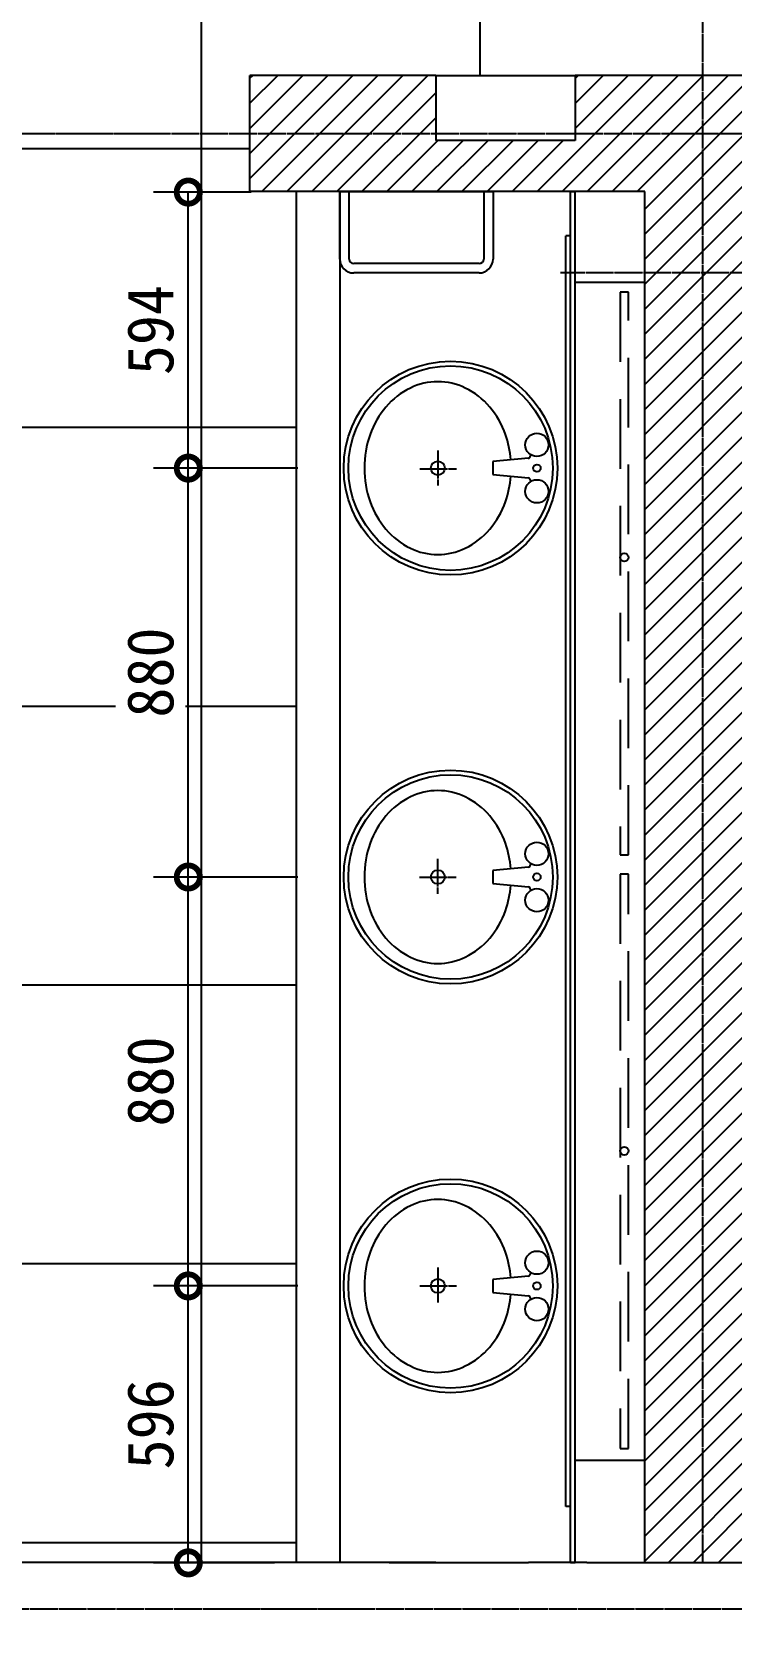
# Model space of a CAD drawing. Header units: inches. Extents: x -1249499 to 290957, y -589671 to 1013543.
# Drawn here: x -1096708 to -1095201, y 246280 to 249744 of the extents above; entities that cross this region are included whole.
import ezdxf

# ---------------------------------------------------------------- set-up
doc = ezdxf.new("R2010")
doc.units = ezdxf.units.IN
doc.header["$MEASUREMENT"] = 0
doc.linetypes.add('CEN', pattern=[62, 60, -1, 0, -1])
doc.linetypes.add('HID2', pattern=[1.15, 0.75, -0.4])
for name, color, linetype in [('5', 5, 'Continuous'), ('CEN', 1, 'CEN'), ('FIX', 6, 'Continuous'), ('H', 8, 'Continuous'), ('LIGHT', 1, 'Continuous'), ('OUT', 3, 'Continuous')]:
    doc.layers.add(name, color=color, linetype=linetype)
doc.styles.get("Standard").update_dxf_attribs({"font": 'DotumChe.ttf'})
doc.dimstyles.new('STANDARD-600', dxfattribs={"dimtxt": 1000, "dimasz": 400, "dimexe": 800, "dimexo": 800, "dimgap": 400, "dimtad": 1, "dimdec": 0, "dimzin": 0, "dimdsep": 46, "dimlunit": 6, "dimtxsty": 'Standard', "dimsah": 1, "dimcen": 0.135, "dimclrd": 256, "dimclre": 256, "dimclrt": 4, "dimadec": 0, "dimazin": 0, "dimtfac": 1, "dimtdec": 0, "dimtofl": 0, "dimtmove": 2, "dimatfit": 3, "dimfxl": 1, "dimtolj": 1, "dimtzin": 0, "dimarcsym": 0})

# ---------------------------------------------------------------- blocks, each defined once
blk = doc.blocks.new('_DOTSMALL')
at = {"color": 0, "linetype": 'ByBlock', "const_width": 0.5}
blk.add_lwpolyline([(-0.0625, 0, 1), (0.0625, 0, 1)], format="xyb", close=True, dxfattribs=at)
blk = doc.blocks.new('*D324')
at = {"layer": 'DEFPOINTS', "color": 0, "transparency": 16777216}
for p in [(-1096371.8, 248806.2), (-1095886.2, 248806.2), (-1095886.2, 247926.2)]:
    blk.add_point(p, dxfattribs=at)
at = {"layer": 'H', "color": 0, "lineweight": -2, "transparency": 16777216}
for p, q in [((-1096136.2, 248806.2), (-1096446.8, 248806.2)), ((-1096371.8, 247926.2), (-1096371.8, 248806.2)), ((-1096136.2, 247926.2), (-1096446.8, 247926.2))]:
    blk.add_line(p, q, dxfattribs=at)
at = {"layer": 'H', "color": 0, "lineweight": -2, "transparency": 16777216, "xscale": 100, "yscale": 100, "zscale": 100}
for p, rotation in [((-1096371.8, 248806.2), 90), ((-1096371.8, 247926.2), 270)]:
    blk.add_blockref('_DOTSMALL', p, dxfattribs=dict(at, rotation=rotation))
at = {"layer": 'H', "color": 4, "transparency": 16777216, "insert": (-1096453.1, 248366.2), "char_height": 100, "attachment_point": 5, "rotation": 90}
blk.add_mtext('\\A1;880', dxfattribs=at)
blk = doc.blocks.new('*D326')
at = {"layer": 'DEFPOINTS', "color": 0, "transparency": 16777216}
for p in [(-1096371.8, 247046.2), (-1095886.2, 247046.2), (-1095936.2, 246450.2)]:
    blk.add_point(p, dxfattribs=at)
at = {"layer": 'H', "color": 0, "lineweight": -2, "transparency": 16777216}
for p, q in [((-1096136.2, 247046.2), (-1096446.8, 247046.2)), ((-1096371.8, 246450.2), (-1096371.8, 247046.2)), ((-1096186.2, 246450.2), (-1096446.8, 246450.2))]:
    blk.add_line(p, q, dxfattribs=at)
at = {"layer": 'H', "color": 0, "lineweight": -2, "transparency": 16777216, "xscale": 100, "yscale": 100, "zscale": 100}
for p, rotation in [((-1096371.8, 247046.2), 90), ((-1096371.8, 246450.2), 270)]:
    blk.add_blockref('_DOTSMALL', p, dxfattribs=dict(at, rotation=rotation))
at = {"layer": 'H', "color": 4, "transparency": 16777216, "insert": (-1096453.1, 246748.2), "char_height": 100, "attachment_point": 5, "rotation": 90}
blk.add_mtext('\\A1;596', dxfattribs=at)
blk = doc.blocks.new('*D327')
at = {"layer": 'DEFPOINTS', "color": 0, "transparency": 16777216}
for p in [(-1096371.8, 247926.2), (-1095886.2, 247926.2), (-1095886.2, 247046.2)]:
    blk.add_point(p, dxfattribs=at)
at = {"layer": 'H', "color": 0, "lineweight": -2, "transparency": 16777216}
for p, q in [((-1096136.2, 247926.2), (-1096446.8, 247926.2)), ((-1096371.8, 247046.2), (-1096371.8, 247926.2)), ((-1096136.2, 247046.2), (-1096446.8, 247046.2))]:
    blk.add_line(p, q, dxfattribs=at)
at = {"layer": 'H', "color": 0, "lineweight": -2, "transparency": 16777216, "xscale": 100, "yscale": 100, "zscale": 100}
for p, rotation in [((-1096371.8, 247926.2), 90), ((-1096371.8, 247046.2), 270)]:
    blk.add_blockref('_DOTSMALL', p, dxfattribs=dict(at, rotation=rotation))
at = {"layer": 'H', "color": 4, "transparency": 16777216, "insert": (-1096453.1, 247486.2), "char_height": 100, "attachment_point": 5, "rotation": 90}
blk.add_mtext('\\A1;880', dxfattribs=at)
blk = doc.blocks.new('*D331')
at = {"layer": 'DEFPOINTS', "color": 0, "transparency": 16777216}
for p in [(-1096371.8, 249400.2), (-1095986.2, 249400.2), (-1095886.2, 248806.2)]:
    blk.add_point(p, dxfattribs=at)
at = {"layer": 'H', "color": 0, "lineweight": -2, "transparency": 16777216}
for p, q in [((-1096236.2, 249400.2), (-1096446.8, 249400.2)), ((-1096371.8, 248806.2), (-1096371.8, 249400.2)), ((-1096136.2, 248806.2), (-1096446.8, 248806.2))]:
    blk.add_line(p, q, dxfattribs=at)
at = {"layer": 'H', "color": 0, "lineweight": -2, "transparency": 16777216, "xscale": 100, "yscale": 100, "zscale": 100}
for p, rotation in [((-1096371.8, 249400.2), 90), ((-1096371.8, 248806.2), 270)]:
    blk.add_blockref('_DOTSMALL', p, dxfattribs=dict(at, rotation=rotation))
at = {"layer": 'H', "color": 4, "transparency": 16777216, "insert": (-1096453.1, 249103.2), "char_height": 100, "attachment_point": 5, "rotation": 90}
blk.add_mtext('\\A1;594', dxfattribs=at)

msp = doc.modelspace()

# ---------------------------------------------------------------- hatches: boundary and pattern name
at = {"layer": 'H'}
h = msp.add_hatch(dxfattribs=at)
h.set_pattern_fill('ANSI31', color=256, scale=12, style=0)
h.set_pattern_definition([(45, (-1294520.528, 90643.27), (-26.9407684, 26.9407684), [])])
h.paths.add_polyline_path([(-1095264, 250951.2), (-1095264, 250851.2), (-1093920.6, 250851.2), (-1093920.6, 250951.2)])
h.paths.add_polyline_path([(-1095264, 250851.2), (-1095264, 250951.2), (-1095464, 250951.2), (-1095464, 250851.2)])
h.paths.add_polyline_path([(-1095264, 250951.2), (-1095264, 251051.2), (-1095464, 251051.2), (-1095464, 250951.2)])
h.paths.add_polyline_path([(-1093920.6, 250951.2), (-1093920.6, 251051.2), (-1095264, 251051.2), (-1095264, 250951.2)])
h.paths.add_polyline_path([(-1091937.9, 250851.2), (-1091937.9, 250951.2), (-1093920.6, 250951.2), (-1093920.6, 250851.2), (-1093695.3, 250851.2)])
h.paths.add_polyline_path([(-1091937.9, 250951.2), (-1091937.9, 251051.2), (-1093920.6, 251051.2), (-1093920.6, 250951.2)])
h.paths.add_polyline_path([(-1089889, 250951.2), (-1089889, 251051.2), (-1091764, 251051.2), (-1091937.9, 251051.2), (-1091937.9, 250951.2)])
h.paths.add_polyline_path([(-1091937.9, 250951.2), (-1091937.9, 250851.2), (-1089889, 250851.2), (-1089889, 250951.2)])
h.paths.add_polyline_path([(-1089889, 250951.2), (-1089889, 250851.2), (-1088589, 250851.2), (-1088589, 250951.2)])
h.paths.add_polyline_path([(-1088589, 250951.2), (-1088589, 251051.2), (-1089889, 251051.2), (-1089889, 250951.2)])
h.paths.add_polyline_path([(-1088589, 251051.2), (-1088589, 250951.2), (-1088022.4, 250951.2, -0.193855), (-1087953.1, 250979.1), (-1087864, 250979.1), (-1087864, 251051.2)])
h.paths.add_polyline_path([(-1088053.1, 250851.2), (-1088053.1, 250879.1, -0.20398), (-1088022.4, 250951.2), (-1088589, 250951.2), (-1088589, 250851.2)])
h.paths.add_polyline_path([(-1088022.4, 250951.2, 0.20398), (-1088053.1, 250879.1), (-1088053.1, 250851.2), (-1087864, 250851.2), (-1087864, 250951.2)])
h.paths.add_polyline_path([(-1087164, 250851.2), (-1087264, 250851.2), (-1087264, 249980.2), (-1087196.2, 249980.2, 0.082311), (-1087164, 249985.5)])
h.paths.add_polyline_path([(-1087164, 249985.5, 0.32096), (-1087096.2, 250080.2), (-1087096.2, 250851.2), (-1087164, 250851.2)], flags=16)
h.paths.add_polyline_path([(-1087064, 250851.2), (-1087096.2, 250851.2), (-1087096.2, 250080.2, -0.32096), (-1087164, 249985.5), (-1087164, 249694.3), (-1087064, 249694.3)])
h.paths.add_polyline_path([(-1087264, 249694.3), (-1087164, 249694.3), (-1087164, 249985.5, -0.082311), (-1087196.2, 249980.2), (-1087264, 249980.2)])
h.paths.add_polyline_path([(-1087264, 249051.2), (-1087164, 249051.2), (-1087164, 249694.3), (-1087264, 249694.3)])
h.paths.add_polyline_path([(-1087164, 249051.2), (-1087064, 249051.2), (-1087064, 249694.3), (-1087164, 249694.3)])
h.paths.add_polyline_path([(-1087164, 246351.2), (-1087064, 246351.2), (-1087064, 247851.2), (-1087164, 247851.2)])
h.paths.add_polyline_path([(-1087164, 247851.2), (-1087264, 247851.2), (-1087264, 246451.2), (-1088589, 246451.2), (-1088589, 246351.2), (-1087164, 246351.2)])
h.paths.add_polyline_path([(-1088589, 246351.2), (-1088589, 246251.2), (-1087164, 246251.2), (-1087164, 246351.2)])
h.paths.add_polyline_path([(-1087064, 246251.2), (-1087064, 246351.2), (-1087164, 246351.2), (-1087164, 246251.2)])
h.paths.add_polyline_path([(-1089040.2, 246351.2), (-1089040.2, 246251.2), (-1088589, 246251.2), (-1088589, 246351.2)])
h.paths.add_polyline_path([(-1089040.2, 246451.2), (-1089040.2, 246351.2), (-1088589, 246351.2), (-1088589, 246451.2)])
h.paths.add_polyline_path([(-1089040.2, 246351.2), (-1089040.2, 246451.2), (-1089207.6, 246451.2), (-1090389, 246451.2), (-1090389, 246351.2)])
h.paths.add_polyline_path([(-1089040.2, 246251.2), (-1089040.2, 246351.2), (-1090389, 246351.2), (-1090389, 246251.2)])
h.paths.add_polyline_path([(-1095164, 246351.2), (-1095164, 244551.2), (-1095064, 244551.2), (-1095064, 246251.2), (-1090389, 246251.2), (-1090389, 246351.2)])
h.paths.add_polyline_path([(-1095164, 246451.2), (-1095164, 246351.2), (-1090389, 246351.2), (-1090389, 246451.2)])
h.paths.add_polyline_path([(-1095064, 244451.2), (-1095064, 244551.2), (-1095164, 244551.2), (-1095164, 244451.2)])
h.paths.add_polyline_path([(-1095139, 249226.2), (-1095264, 249226.2), (-1095264, 246451.2), (-1095139, 246451.2)])
h.paths.add_polyline_path([(-1095264, 249226.2), (-1095389, 249226.2), (-1095389, 246451.2), (-1095264, 246451.2)])
h.paths.add_polyline_path([(-1095139, 249526.2), (-1095264, 249526.2), (-1095264, 249226.2), (-1095139, 249226.2)])
h.paths.add_polyline_path([(-1095264, 249526.2), (-1095539, 249526.2), (-1095539, 249511.2), (-1095839, 249511.2), (-1095839, 249526.2), (-1096239, 249526.2), (-1096239, 249401.2), (-1096039, 249401.2), (-1095715.7, 249401.2), (-1095389, 249401.2), (-1095389, 249226.2), (-1095264, 249226.2)])
h.paths.add_polyline_path([(-1095264, 249526.2), (-1095264, 249651.2), (-1095539, 249651.2), (-1095539, 249526.2)])
h.paths.add_polyline_path([(-1095139, 249651.2), (-1095264, 249651.2), (-1095264, 249526.2), (-1095139, 249526.2)])
h.paths.add_polyline_path([(-1095839, 249526.2), (-1095839, 249651.2), (-1096239, 249651.2), (-1096239, 249526.2)])
h.paths.add_polyline_path([(-1093920.6, 249226.2), (-1093920.6, 249351.2), (-1095139, 249351.2), (-1095139, 249226.2)])
h.paths.add_polyline_path([(-1093920.6, 249101.2), (-1093920.6, 249226.2), (-1095139, 249226.2), (-1095139, 249101.2)])
h.paths.add_polyline_path([(-1093550.4, 249101.2), (-1093552.2, 249104.8), (-1093482.2, 249104.8), (-1093484, 249101.2), (-1093189, 249101.2), (-1093189, 248351.2), (-1093064, 248351.2), (-1093064, 249226.2), (-1093920.6, 249226.2), (-1093920.6, 249101.2)])
h.paths.add_polyline_path([(-1093920.6, 249351.2), (-1093920.6, 249226.2), (-1093064, 249226.2), (-1093064, 249351.2)])
h.paths.add_polyline_path([(-1093064, 249351.2), (-1093064, 249226.2), (-1092939, 249226.2), (-1092939, 249351.2)])
h.paths.add_polyline_path([(-1093064, 248476.2), (-1091937.9, 248476.2), (-1091937.9, 248601.2), (-1092031, 248601.2), (-1092939, 248601.2), (-1092939, 248851.2), (-1092939, 249226.2), (-1093064, 249226.2)])
h.paths.add_polyline_path([(-1091937.9, 248351.2), (-1091937.9, 248476.2), (-1093064, 248476.2), (-1093064, 248351.2)])
h.paths.add_polyline_path([(-1090389, 248351.2), (-1090389, 248476.2), (-1091937.9, 248476.2), (-1091937.9, 248351.2)])
h.paths.add_polyline_path([(-1090389, 248476.2), (-1090389, 248601.2), (-1091937.9, 248601.2), (-1091937.9, 248476.2)])
h.paths.add_polyline_path([(-1089040.2, 248476.2), (-1089040.2, 248601.2), (-1089764, 248601.2), (-1089764, 249651.2), (-1090014, 249651.2), (-1090014, 248601.2), (-1090214, 248601.2), (-1090389, 248601.2), (-1090389, 248476.2)])
h.paths.add_polyline_path([(-1089040.2, 248476.2), (-1089040.2, 248351.2), (-1088714, 248351.2), (-1088714, 248151.2), (-1088714, 247951.2), (-1088589, 247951.2), (-1088589, 248476.2)])
h.paths.add_polyline_path([(-1090389, 248476.2), (-1090389, 248351.2), (-1089040.2, 248351.2), (-1089040.2, 248476.2)])
h.paths.add_polyline_path([(-1088589, 248476.2), (-1088589, 249651.2), (-1088714, 249651.2), (-1088714, 248601.2), (-1089040.2, 248601.2), (-1089040.2, 248476.2)])
h.paths.add_polyline_path([(-1088464, 249651.2), (-1088589, 249651.2), (-1088589, 248476.2), (-1088464, 248476.2)])
h.paths.add_polyline_path([(-1088464, 248476.2), (-1088589, 248476.2), (-1088589, 247951.2), (-1088574, 247951.2), (-1088574, 247651.2), (-1088589, 247651.2), (-1088589, 247551.2), (-1088464, 247551.2)])
h.paths.add_polyline_path([(-1088589, 247551.2), (-1088589, 247651.2), (-1088714, 247651.2), (-1088714, 247551.2)])
h.paths.add_polyline_path([(-1090264, 248351.2), (-1090389, 248351.2), (-1090389, 247551.2), (-1090264, 247551.2), (-1090264, 247651.2)])
h.paths.add_polyline_path([(-1090389, 248351.2), (-1090514, 248351.2), (-1090514, 247551.2), (-1090389, 247551.2)])

# ---------------------------------------------------------------- linework, layer by layer
at = {"layer": '5', "color": 5}
for p, q in [((-1095549, 246451.2), (-1095549, 249401.2)), ((-1095549, 249401.2), (-1095539, 249401.2)), ((-1095539, 246451.2), (-1095539, 249401.2)), ((-1095559, 246571.2), (-1095559, 249306.2)), ((-1095549, 249306.2), (-1095559, 249306.2)), ((-1095549, 246571.2), (-1095559, 246571.2)), ((-1095549, 246451.2), (-1095539, 246451.2))]:
    msp.add_line(p, q, dxfattribs=at)
at = {"layer": 'CEN'}
for p, q in [((-1095264, 246451.2), (-1095264, 252157.1)), ((-1099637.5, 249526.2), (-1094921.2, 249526.2)), ((-1092785.8, 249226.2), (-1095570.5, 249226.2)), ((-1095834.6, 248843.9), (-1095834.6, 248768.6)), ((-1095873.4, 248804.5), (-1095794.6, 248804.5)), ((-1095835.1, 247965.6), (-1095835.1, 247890.3)), ((-1095874, 247926.2), (-1095795.1, 247926.2)), ((-1095834.6, 247085.6), (-1095834.6, 247010.3)), ((-1095873.4, 247046.2), (-1095794.6, 247046.2)), ((-1099631.5, 246351.2), (-1086188.9, 246351.2))]:
    msp.add_line(p, q, dxfattribs=at)
at = {"layer": 'FIX', "color": 6}
for p, q in [((-1095839, 249651.2), (-1095539, 249651.2)), ((-1096139, 246451.2), (-1096139, 249401.2)), ((-1096045.7, 249401.2), (-1095715.7, 249401.2)), ((-1096045.7, 249256.2), (-1096045.7, 249401.2)), ((-1095715.7, 249401.2), (-1095715.7, 249256.2)), ((-1095745.7, 249226.2), (-1096015.7, 249226.2)), ((-1095639.6, 248827.4), (-1095716.1, 248820.2)), ((-1095635.1, 248835.5), (-1095635.1, 248832.4)), ((-1095716.1, 248820.2), (-1095716.1, 248792.2)), ((-1095716.1, 248792.2), (-1095639.6, 248785)), ((-1095635.1, 248780), (-1095635.1, 248776.9)), ((-1095639.6, 247947.4), (-1095716.1, 247940.2)), ((-1095716.1, 247940.2), (-1095716.1, 247912.2)), ((-1095635.1, 247955.5), (-1095635.1, 247952.4)), ((-1095716.1, 247912.2), (-1095639.6, 247905)), ((-1095635.1, 247900), (-1095635.1, 247896.9)), ((-1095639.6, 247067.4), (-1095716.1, 247060.2)), ((-1095716.1, 247060.2), (-1095716.1, 247032.2)), ((-1095635.1, 247075.5), (-1095635.1, 247072.4)), ((-1095716.1, 247032.2), (-1095639.6, 247025)), ((-1095635.1, 247020), (-1095635.1, 247016.9))]:
    msp.add_line(p, q, dxfattribs=at)
for points in [[(-1095677.3, 248823.9, 0.064435), (-1095689, 248878.7, 0.091719), (-1095722.8, 248937.7, 0.103599), (-1095775.4, 248978.6, 0.113912), (-1095834.6, 248992.2, 0.113912), (-1095893.7, 248978.6, 0.103599), (-1095946.3, 248937.7, 0.091719), (-1095980.2, 248878.7, 0.084785), (-1095992.6, 248806.2, 0.084785), (-1095980.2, 248733.7, 0.091719), (-1095946.3, 248674.7, 0.103599), (-1095893.7, 248633.9, 0.113912), (-1095834.6, 248620.2, 0.113912), (-1095775.4, 248633.9, 0.103599), (-1095722.8, 248674.7, 0.091719), (-1095689, 248733.7, 0.064435), (-1095677.3, 248788.6)], [(-1095677.3, 247943.9, 0.064435), (-1095689, 247998.7, 0.091719), (-1095722.8, 248057.7, 0.103599), (-1095775.4, 248098.6, 0.113912), (-1095834.6, 248112.2, 0.113912), (-1095893.7, 248098.6, 0.103599), (-1095946.3, 248057.7, 0.091719), (-1095980.2, 247998.7, 0.084785), (-1095992.6, 247926.2, 0.084785), (-1095980.2, 247853.7, 0.091719), (-1095946.3, 247794.7, 0.103599), (-1095893.7, 247753.9, 0.113912), (-1095834.6, 247740.2, 0.113912), (-1095775.4, 247753.9, 0.103599), (-1095722.8, 247794.7, 0.091719), (-1095689, 247853.7, 0.064435), (-1095677.3, 247908.6)], [(-1095677.3, 247063.9, 0.064435), (-1095689, 247118.7, 0.091719), (-1095722.8, 247177.7, 0.103599), (-1095775.4, 247218.6, 0.113912), (-1095834.6, 247232.2, 0.113912), (-1095893.7, 247218.6, 0.103599), (-1095946.3, 247177.7, 0.091719), (-1095980.2, 247118.7, 0.084785), (-1095992.6, 247046.2, 0.084785), (-1095980.2, 246973.7, 0.091719), (-1095946.3, 246914.7, 0.103599), (-1095893.7, 246873.9, 0.113912), (-1095834.6, 246860.2, 0.113912), (-1095775.4, 246873.9, 0.103599), (-1095722.8, 246914.7, 0.091719), (-1095689, 246973.7, 0.064435), (-1095677.3, 247028.6)]]:
    msp.add_lwpolyline(points, format="xyb", dxfattribs=at)
for centre, radius in [((-1095807.1, 248806.2), 230), ((-1095807.1, 248806.2), 220), ((-1095621.1, 248856.2), 25), ((-1095834.6, 248806.2), 15), ((-1095621.1, 248806.2), 8), ((-1095621.1, 248756.2), 25), ((-1095807.1, 247926.2), 230), ((-1095807.1, 247926.2), 220), ((-1095621.1, 247976.2), 25), ((-1095834.6, 247926.2), 15), ((-1095621.1, 247926.2), 8), ((-1095621.1, 247876.2), 25), ((-1095807.1, 247046.2), 230), ((-1095807.1, 247046.2), 220), ((-1095621.1, 247096.2), 25), ((-1095834.6, 247046.2), 15), ((-1095621.1, 247046.2), 8), ((-1095621.1, 246996.2), 25)]:
    msp.add_circle(centre, radius, dxfattribs=at)
for centre, radius, start, end in [((-1096015.7, 249256.2), 30, 180, 270), ((-1095745.7, 249256.2), 30, 270, 0), ((-1095640.1, 248832.4), 5, 275.3909, 0), ((-1095640.1, 248780), 5, 0, 84.6091), ((-1095640.1, 247952.4), 5, 275.3909, 0), ((-1095640.1, 247900), 5, 0, 84.6091), ((-1095640.1, 247072.4), 5, 275.3909, 0), ((-1095640.1, 247020), 5, 0, 84.6091)]:
    msp.add_arc(centre, radius, start, end, dxfattribs=at)
at = {"layer": 'H', "linetype": 'Continuous'}
for p, q in [((-1095743.6, 249651.2), (-1095743.6, 250851.2)), ((-1096343.6, 249526.2), (-1096343.6, 250033.3)), ((-1096343.6, 246451.2), (-1096343.6, 249526.2)), ((-1097711, 249494.1), (-1096239, 249494.1)), ((-1096045.7, 249401.2), (-1096045.7, 246451.2)), ((-1097639, 248894.1), (-1096139, 248894.1)), ((-1097711, 248294.1), (-1096528.2, 248294.1)), ((-1096378.1, 248294.1), (-1096139, 248294.1)), ((-1097380.8, 247694.1), (-1096139, 247694.1)), ((-1097711, 247094.1), (-1096139, 247094.1)), ((-1097639, 246494.1), (-1096139, 246494.1))]:
    msp.add_line(p, q, dxfattribs=at)
at = {"layer": 'H'}
for p, q in [((-1096025.7, 249256.2), (-1096025.7, 249401.2)), ((-1095735.7, 249401.2), (-1095735.7, 249256.2)), ((-1095745.7, 249246.2), (-1096015.7, 249246.2))]:
    msp.add_line(p, q, dxfattribs=at)
for centre, start, end in [((-1096015.7, 249256.2), 180, 270), ((-1095745.7, 249256.2), 270, 0)]:
    msp.add_arc(centre, 10, start, end, dxfattribs=at)
at = {"layer": 'LIGHT', "color": 9, "linetype": 'HID2', "ltscale": 200}
for points in [[(-1095442, 247973.7), (-1095424, 247973.7), (-1095424, 249184.8), (-1095442, 249184.8)], [(-1095442, 246696.4), (-1095424, 246696.4), (-1095424, 247932.5), (-1095442, 247932.5)]]:
    msp.add_lwpolyline(points, close=True, dxfattribs=at)
at = {"layer": 'LIGHT', "color": 7}
for centre in [(-1095433, 248614), (-1095433, 247336.7)]:
    msp.add_circle(centre, 9, dxfattribs=at)
at = {"layer": 'OUT', "color": 3}
for p, q in [((-1096239, 249401.2), (-1096239, 249651.2)), ((-1095839, 249651.2), (-1096239, 249651.2)), ((-1095839, 249651.2), (-1095839, 249511.2)), ((-1095139, 249651.2), (-1095539, 249651.2)), ((-1095539, 249651.2), (-1095539, 249511.2)), ((-1095539, 249511.2), (-1095839, 249511.2)), ((-1096039, 249401.2), (-1096239, 249401.2)), ((-1095389, 249401.2), (-1096039, 249401.2))]:
    msp.add_line(p, q, dxfattribs=at)
at = {"layer": 'OUT'}
for p, q in [((-1095389, 246451.2), (-1095389, 249401.2)), ((-1095539, 249206.2), (-1095389, 249206.2)), ((-1095539, 246671.2), (-1095389, 246671.2)), ((-1095839, 246451.2), (-1096849, 246451.2)), ((-1096439, 246451.2), (-1096539, 246451.2)), ((-1095939, 246451.2), (-1095639, 246451.2)), ((-1095514, 246451.2), (-1095639, 246451.2)), ((-1095514, 246451.2), (-1087264, 246451.2))]:
    msp.add_line(p, q, dxfattribs=at)

# ---------------------------------------------------------------- dimensions: what is measured, and where the dimension line sits
at = {"layer": 'H'}
for base, p1, p2, picture, middle in [((-1096371.8, 249400.2), (-1095886.2, 248806.2), (-1095986.2, 249400.2), '*D331', (-1096453.1, 249103.2)), ((-1096371.8, 248806.2), (-1095886.2, 247926.2), (-1095886.2, 248806.2), '*D324', (-1096453.1, 248366.2)), ((-1096371.8, 247926.2), (-1095886.2, 247046.2), (-1095886.2, 247926.2), '*D327', (-1096453.1, 247486.2)), ((-1096371.8, 247046.2), (-1095936.2, 246450.2), (-1095886.2, 247046.2), '*D326', (-1096453.1, 246748.2))]:
    dim = msp.add_linear_dim(base=base, p1=p1, p2=p2, angle=90, dimstyle='STANDARD-600', override={"dimscale": 50, "dimtxt": 2, "dimasz": 2, "dimexe": 1.5, "dimexo": 5, "dimgap": 0.625, "dimtoh": 1, "dimzin": 8, "dimblk1": 'DOTSMALL', "dimblk2": 'DOTSMALL', "dimcen": 1, "dimclrd": 0, "dimclre": 0, "dimtix": 1}, dxfattribs=at)
    dim.commit()
    dim.dimension.update_dxf_attribs({"geometry": picture, "text_midpoint": middle})

doc.saveas('drawing.dxf')
